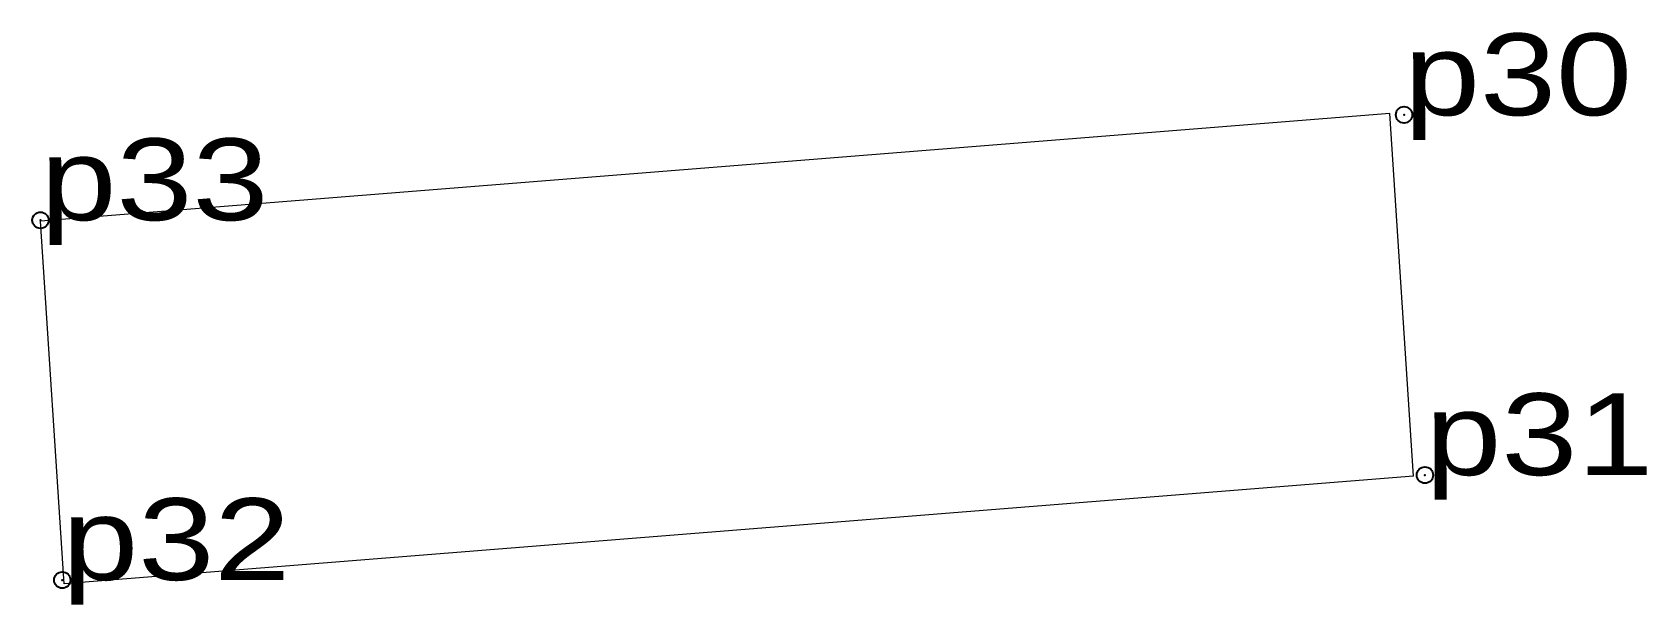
# Model space of a CAD drawing. Header units: metres. Extents: x 536276 to 538367, y 1836890 to 1838649.
# Drawn here: x 536329.47 to 536365.01, y 1836941.03 to 1836953.63 of the extents above.
import ezdxf

# ---------------------------------------------------------------- set-up
doc = ezdxf.new("R2010")
doc.units = ezdxf.units.M
doc.header["$LTSCALE"] = 0.72
doc.header["$PDMODE"] = 32
doc.header["$PDSIZE"] = 0.36
doc.layers.add('10', color=7, linetype='Continuous', lineweight=13)
doc.layers.add('12', color=7, linetype='Continuous')
doc.layers.add('7', color=7, linetype='Continuous')

msp = doc.modelspace()

# ---------------------------------------------------------------- linework, layer by layer
at = {"layer": '10'}
for p, q in [((536359.36, 1836951.84), (536329.65, 1836949.47)), ((536359.88, 1836943.86), (536359.36, 1836951.84)), ((536330.17, 1836941.49), (536329.65, 1836949.47)), ((536359.88, 1836943.86), (536330.17, 1836941.49))]:
    msp.add_line(p, q, dxfattribs=at)
at = {"layer": '7'}
for p in [(536359.67, 1836951.81), (536329.65, 1836949.49), (536360.13, 1836943.88), (536330.13, 1836941.57)]:
    msp.add_point(p, dxfattribs=at)

# ---------------------------------------------------------------- texts
at = {"layer": '12', "width": 1.25}
for s, p in [('p30', (536359.67, 1836951.8)), ('p33', (536329.65, 1836949.49)), ('p31', (536360.14, 1836943.88)), ('p32', (536330.13, 1836941.57))]:
    msp.add_text(s, height=1.8, dxfattribs=at).set_placement(p)

doc.saveas('drawing.dxf')
